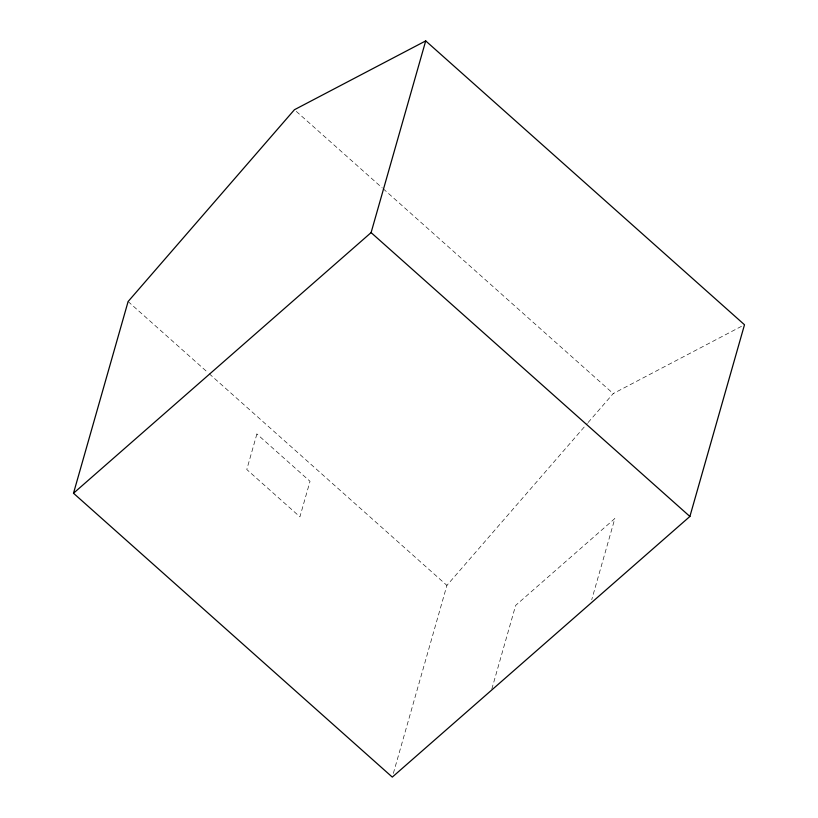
<?xml version="1.0" encoding="UTF-8"?>
<svg xmlns="http://www.w3.org/2000/svg" width="818" height="818" viewBox="0 0 818 818"><rect width="100%" height="100%" fill="white"/><g stroke="black" fill="none" stroke-linecap="round" stroke-linejoin="round"><path stroke-width="0.61" stroke-dasharray="4.09 3.07" d="M393.346 773.409L446.904 585.391L587.314 423.458M491.833 689.012L515.657 605.392L614.86 518.52L591.731 599.706M588.142 422.497L613.214 393.581L742.243 325.942M296.331 111.422L382.241 187.915M383.192 188.764L613.214 393.581M128.109 301.535L208.283 372.926M209.234 373.775L446.904 585.391M256.893 434.01L246.78 469.512L299.909 516.823L310.022 481.321L256.893 434.01"/><path stroke-width="1.23" d="M73.497 493.244L128.109 301.535L294.429 109.724L425.708 40.9L744.503 324.756L689.891 516.465L392.292 777.1L73.497 493.244L371.096 232.609L425.708 40.9M371.096 232.609L689.891 516.465"/></g></svg>
